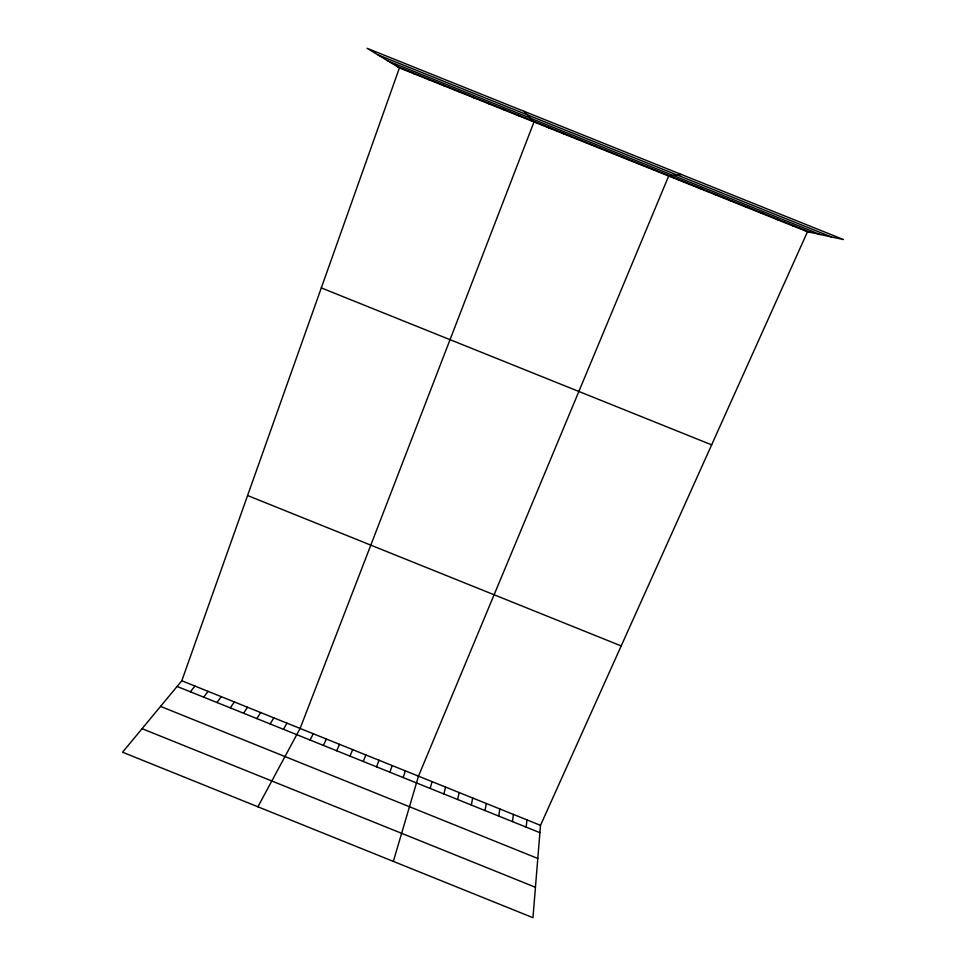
<?xml version="1.0" encoding="UTF-8"?>
<svg xmlns="http://www.w3.org/2000/svg" width="966" height="966" viewBox="0 0 966 966"><rect width="100%" height="100%" fill="white"/><g stroke="black" fill="none" stroke-linecap="round" stroke-linejoin="round"><path stroke-width="1.45" d="M807.491 231.755L540.501 825.338L532.966 917.7L122.561 752.212L181.801 680.764L399.429 67.91L367.104 48.3L843.439 239.544L807.491 231.755L399.429 67.91M526.18 827.138L526.941 819.88M512.475 821.607L513.381 814.41M498.758 816.089L499.82 808.94M485.041 810.559L486.26 803.483M471.323 805.028L472.7 798.013M457.618 799.498L459.14 792.555M443.901 793.98L445.592 787.085M430.196 788.449L432.031 781.627M393.343 861.394L418.483 776.157L668.677 176.017L681.38 174.484M403.172 777.558L405.322 770.856M389.878 772.196L392.172 765.555M376.571 766.835L379.01 760.254M363.264 761.474L365.86 754.953M349.958 756.112L352.711 749.652M336.663 750.751L339.561 744.351M323.356 745.39L326.411 739.05M310.062 740.028L313.262 733.749M257.91 806.791L300.112 728.449L534.005 121.945L524.188 111.368M283.461 729.306L286.962 723.16M270.166 723.945L273.813 717.859M256.859 718.583L260.663 712.558M243.565 713.234L247.513 707.257M230.27 707.873L234.376 701.956M216.976 702.511L221.226 696.667M203.681 697.15L208.088 691.366M190.387 691.801L194.939 686.065M653.704 170.004L654.501 169.811M684.097 182.2L685.28 182.163M699.517 188.394L700.905 188.442M714.937 194.589L716.53 194.709M730.356 200.783L732.156 200.988M745.788 206.978L747.781 207.255M761.208 213.172L763.406 213.534M776.64 219.367L779.043 219.813M792.072 225.561L794.668 226.08M377.899 54.845L831.436 236.948M387.982 60.967L820.219 234.509M396.905 66.376L810.293 232.359M321.304 287.904L711.64 444.855M247.574 495.522L621.198 645.94M181.801 680.764L540.501 825.338M177.092 686.44L539.897 832.668M160.549 706.388L537.796 858.46M142.074 728.678L535.442 887.271M412.059 72.462L414.378 73.911M427.201 78.536L429.327 79.912M442.343 84.622L444.275 85.914M457.498 90.707L459.236 91.915M472.64 96.793L474.185 97.928M487.794 102.867L489.146 103.93M502.936 108.953L504.095 109.931M518.09 115.039L519.056 115.944M548.398 127.21L548.966 127.947M563.552 133.284L563.927 133.96"/></g></svg>
